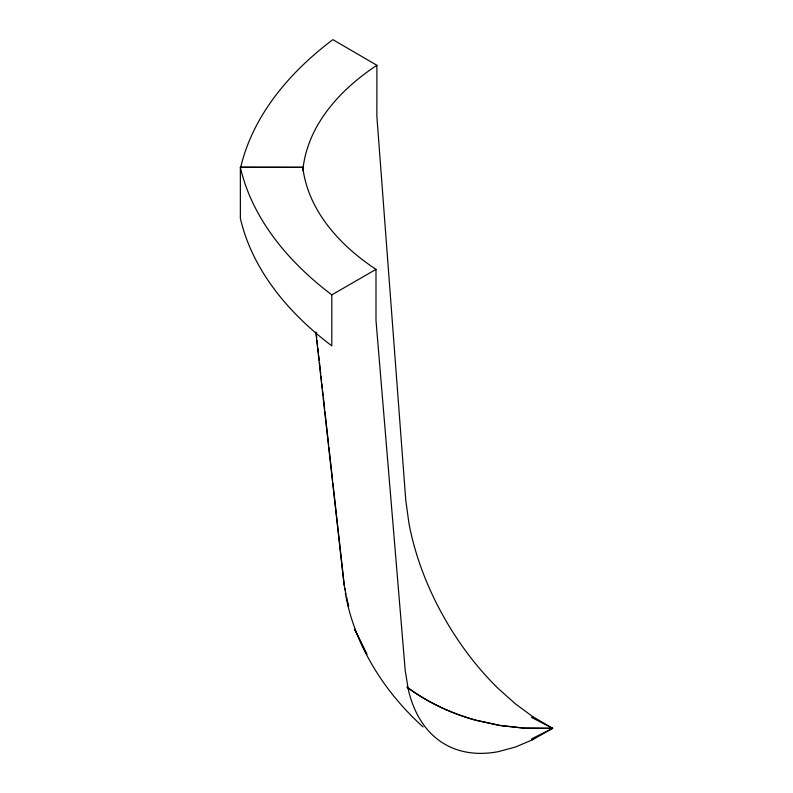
<?xml version="1.0" encoding="UTF-8"?>
<svg xmlns="http://www.w3.org/2000/svg" width="793" height="793" viewBox="0 0 793 793"><rect width="100%" height="100%" fill="white"/><g stroke="black" fill="none" stroke-linecap="round" stroke-linejoin="round"><path stroke-width="1.19" d="M303.194 170.911L303.194 167.264A300.497 173.756 0 0 1 376.893 65.284L332.862 39.65A465.134 268.956 0 0 0 240.735 167.135L303.194 167.264M376.893 65.284L376.863 116.234L405.738 499.808L408.841 522.686A194.543 111.942 60.1 0 0 498.668 688.948L515.48 703.897L532.708 716.594L552.642 728.331L532.648 739.74L515.361 747.056L498.5 751.615A194.543 112.319 -60 0 1 408.326 689.672L405.203 670.392L375.991 320.372L375.991 269.372A300.497 173.489 0 0 1 302.817 167.382L240.358 167.382L240.358 218.382A465.134 268.54 0 0 0 331.821 345.867L331.821 294.867A465.134 268.54 0 0 1 240.358 167.382M532.708 716.594L531.627 717.447L552.642 728.331L531.578 738.888L532.648 739.74M331.821 294.867L375.991 269.372M423.075 726.913C384.327 692.111 354.302 644.798 345.332 593.055M344.965 588.436L345.451 590.785M348.137 603.661L348.633 606.001M346.095 594.641L344.132 585.274L315.802 332.059M346.581 596.98L348.543 606.358M316.199 333.08L316.754 337.996M317.022 340.445L317.567 345.361M317.844 347.82L318.389 352.736M318.667 355.195L319.212 360.101M319.48 362.56L320.719 373.622M320.987 376.08L321.532 380.987M321.809 383.445L322.354 388.362M322.632 390.82L323.177 395.737M323.445 398.185L324.684 409.247M324.952 411.706L328.649 444.873M328.917 447.331L332.614 480.499M332.882 482.957L344.231 584.927M302.817 167.382L302.817 169.811M407.087 687.343A194.543 158.838 0 0 0 476.078 720.361L499.917 725.536L524.371 728.192L552.642 728.331L524.371 728.133L499.927 725.417L476.087 720.203A194.543 158.719 0.3 0 1 407.116 687.065M366.832 654.255L354.471 629.018L366.832 654.255"/></g></svg>
